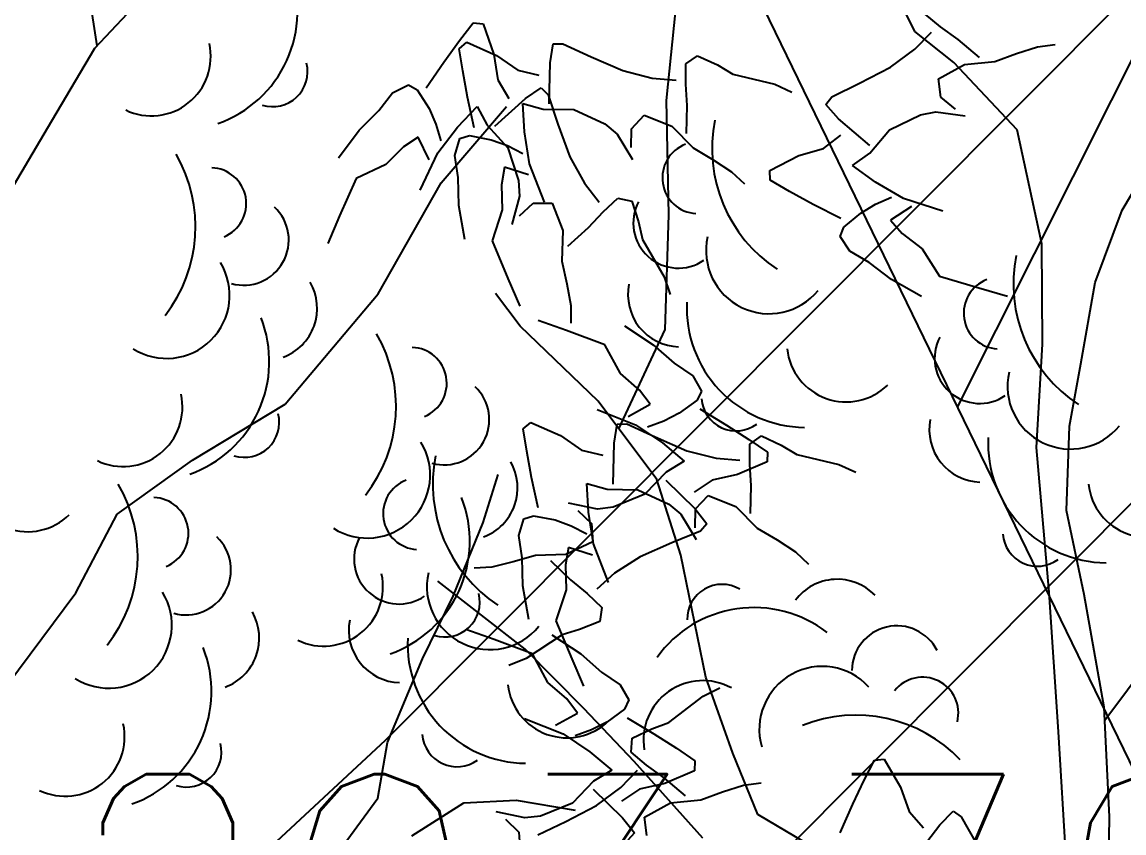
# Model space of a CAD drawing. Header units: millimetres. Extents: x 524954 to 526204, y 9523489 to 9524010.
# Drawn here: x 525967.866 to 525972.173, y 9523750.377 to 9523753.546 of the extents above; entities that cross this region are included whole.
import ezdxf
from ezdxf.enums import TextEntityAlignment as Align

# ---------------------------------------------------------------- set-up
doc = ezdxf.new("R2010")
doc.units = ezdxf.units.MM
doc.linetypes.add('ACAD_ISO12W100', pattern=[21, 12, -3, 0, -3, 0, -3])
for name, color, linetype in [('Arbre', 34, 'ACAD_ISO12W100'), ('Bati', 6, 'Continuous'), ('Bati_H', 1, 'Continuous'), ('Cloture', 7, 'Continuous'), ('PLUME_5', 6, 'Continuous'), ('PLUME_6', 2, 'Continuous'), ('TopoAlt', 3, 'Continuous'), ('TOPOJIS', 7, 'Continuous')]:
    doc.layers.add(name, color=color, linetype=linetype)
doc.styles.add('Simplex 1.0', font='Simplex.shx', dxfattribs={"width": 0.99, "height": 1})

# ---------------------------------------------------------------- blocks, each defined once
blk = doc.blocks.new('TCPOINT M')
at = {"layer": 'TopoAlt', "style": 'Simplex 1.0', "width": 0.99}
blk.add_attdef('ALT', (0.15, 0.15), '', height=1, dxfattribs=at)
blk = doc.blocks.new('v088')
at = {"linetype": 'Continuous'}
for p, q in [((0.3448, 10.1217), (0.2693, 10.6145)), ((-0.8352, 10.1996), (-0.9911, 10.5198)), ((-1.8059, 9.9306), (-1.7492, 10.4915)), ((0.3358, 10.1122), (0.6339, 10.4293)), ((-0.6834, 10.0784), (-0.8352, 10.1996)), ((0.1676, 9.8288), (0.3358, 10.1122)), ((-0.4354, 9.8162), (-0.6834, 10.0784)), ((-1.7966, 9.483), (-1.8059, 9.9306)), ((1.6901, 9.587), (1.945, 9.8846)), ((-0.0246, 9.5014), (0.1676, 9.8288)), ((-0.339, 9.3704), (-0.4354, 9.8162)), ((1.4442, 9.1527), (1.6901, 9.587)), ((-1.8121, 9.0349), (-1.7966, 9.483)), ((-0.1306, 9.2193), (-0.0246, 9.5014)), ((-0.337, 8.9787), (-0.339, 9.3704)), ((-0.1861, 8.901), (-0.1306, 9.2193)), ((-2.3783, 9.048), (-2.4742, 9.1766)), ((1.08, 8.7222), (1.4442, 9.1527)), ((-2.0737, 8.7558), (-2.3783, 9.048)), ((-1.992, 8.6473), (-1.8121, 9.0349)), ((-0.3597, 8.574), (-0.337, 8.9787)), ((-0.2308, 8.6575), (-0.1861, 8.901)), ((-1.8434, 8.4497), (-2.0737, 8.7558)), ((0.7177, 8.5032), (1.08, 8.7222)), ((-0.2426, 8.3277), (-0.2308, 8.6575)), ((-0.3105, 8.0091), (-0.3597, 8.574)), ((0.4236, 8.2918), (0.7177, 8.5032)), ((-1.7501, 8.1531), (-1.8434, 8.4497)), ((1.8546, 8.2596), (1.9129, 8.4473)), ((-0.1735, 7.9995), (-0.2426, 8.3277)), ((0.2621, 7.9837), (0.4236, 8.2918)), ((1.7363, 7.971), (1.8546, 8.2596)), ((-1.6531, 7.6763), (-1.7501, 8.1531)), ((-2.3581, 7.786), (-2.6995, 8.0525)), ((-0.2742, 7.4626), (-0.3105, 8.0091)), ((-0.0959, 7.5596), (-0.1735, 7.9995)), ((-0.0934, 7.5087), (0.2621, 7.9837)), ((1.617, 7.726), (1.7363, 7.971)), ((-2.1294, 7.5544), (-2.3581, 7.786)), ((1.4808, 7.3998), (1.617, 7.726)), ((-1.5474, 7.38), (-1.6531, 7.6763)), ((-1.9323, 7.3471), (-2.1294, 7.5544)), ((-0.0745, 7.1309), (-0.0959, 7.5596)), ((-0.2365, 6.8477), (-0.2742, 7.4626)), ((-1.4491, 7.1395), (-1.5474, 7.38)), ((1.4418, 7.1813), (1.4808, 7.3998)), ((-1.6648, 7.048), (-1.9323, 7.3471)), ((1.3209, 7.0171), (1.4418, 7.1813)), ((1.5755, 7.0348), (1.778, 7.1634)), ((1.778, 7.1634), (1.983, 7.1739)), ((1.983, 7.1739), (2.2139, 7.1352)), ((-1.2665, 7.0314), (-1.4491, 7.1395)), ((-0.0837, 6.6768), (-0.0745, 7.1309))]:
    blk.add_line(p, q, dxfattribs=at)
at = {"color": 3, "linetype": 'Continuous'}
for p, q in [((-0.7348, 10.218), (-0.7957, 10.2682)), ((-0.6662, 10.1688), (-0.7348, 10.218)), ((1.7617, 10.1424), (1.8156, 10.2117)), ((1.8156, 10.2117), (1.8541, 10.2078)), ((-0.8359, 10.1311), (-0.7709, 10.1978)), ((-0.5833, 10.0982), (-0.6662, 10.1688)), ((1.8541, 10.2078), (1.8964, 10.0886)), ((-2.6162, 10.1323), (-2.587, 10.1577)), ((-2.6028, 10.0456), (-2.6162, 10.1323)), ((-2.587, 10.1577), (-2.4712, 10.1066)), ((-2.2608, 10.0773), (-2.2494, 10.1511)), ((-2.2494, 10.1511), (-2.2113, 10.1522)), ((-2.2113, 10.1522), (-2.101, 10.101)), ((-0.9313, 10.0604), (-0.8359, 10.1311)), ((-0.4378, 10.1134), (-0.3559, 10.1397)), ((-0.3559, 10.1397), (-0.2873, 10.1487)), ((1.7002, 10.0578), (1.7617, 10.1424)), ((-2.4712, 10.1066), (-2.3879, 10.0492)), ((-2.101, 10.101), (-1.977, 10.0475)), ((-1.7301, 10.0737), (-1.6848, 10.1049)), ((-1.6848, 10.1049), (-1.6075, 10.069)), ((-0.6418, 10.0712), (-0.5231, 10.0829)), ((-0.5231, 10.0829), (-0.4378, 10.1134)), ((1.8964, 10.0886), (1.9118, 9.9886)), ((-2.5835, 9.9428), (-2.6028, 10.0456)), ((-2.3879, 10.0492), (-2.3057, 10.0298)), ((-2.2643, 9.9167), (-2.2608, 10.0773)), ((-1.977, 10.0475), (-1.8618, 10.0181)), ((-1.7305, 9.9947), (-1.7301, 10.0737)), ((-1.6075, 10.069), (-1.5466, 10.0327)), ((-1.0512, 9.9981), (-0.9313, 10.0604)), ((-0.7431, 10.0152), (-0.6418, 10.0712)), ((1.631, 9.9578), (1.7002, 10.0578)), ((-1.8618, 10.0181), (-1.7691, 10.0099)), ((-1.7254, 9.9105), (-1.7305, 9.9947)), ((-1.5466, 10.0327), (-1.3822, 9.9939)), ((-1.3822, 9.9939), (-1.316, 9.9632)), ((-1.1606, 9.945), (-1.0512, 9.9981)), ((-0.7336, 9.9427), (-0.7431, 10.0152)), ((1.5002, 9.9386), (1.5617, 9.9693)), ((1.5617, 9.9693), (1.5963, 9.9501)), ((1.5963, 9.9501), (1.6425, 9.877)), ((1.9118, 9.9886), (1.9541, 9.9155)), ((2.0195, 9.9155), (2.081, 9.9578)), ((2.081, 9.9578), (2.1079, 9.9309)), ((-2.5582, 9.8238), (-2.5835, 9.9428)), ((-2.3678, 9.9191), (-2.2883, 9.8969)), ((-2.3619, 9.8077), (-2.3678, 9.9191)), ((-1.7277, 9.8016), (-1.7254, 9.9105)), ((-1.1838, 9.9148), (-1.1606, 9.945)), ((-1.1339, 9.8592), (-1.1838, 9.9148)), ((-0.677, 9.8958), (-0.7336, 9.9427)), ((1.4463, 9.8693), (1.5002, 9.9386)), ((1.9002, 9.8078), (2.0195, 9.9155)), ((2.1079, 9.9309), (2.1464, 9.8155)), ((-2.2883, 9.8969), (-2.1685, 9.895)), ((-2.1685, 9.895), (-2.0471, 9.8386)), ((-1.9432, 9.8199), (-1.893, 9.873)), ((-1.893, 9.873), (-1.7856, 9.8299)), ((-0.9342, 9.8156), (-0.8138, 9.874)), ((-0.8138, 9.874), (-0.7533, 9.8858)), ((-0.7533, 9.8858), (-0.6387, 9.8698)), ((1.3694, 9.7924), (1.4463, 9.8693)), ((1.6425, 9.877), (1.6694, 9.8155)), ((1.7541, 9.8039), (1.831, 9.8847)), ((1.831, 9.8847), (1.8695, 9.8116)), ((-2.0471, 9.8386), (-1.9997, 9.7992)), ((-1.7856, 9.8299), (-1.7015, 9.7452)), ((-1.0116, 9.755), (-1.1339, 9.8592)), ((-2.634, 9.7155), (-2.6142, 9.7814)), ((-2.6142, 9.7814), (-2.5764, 9.7933)), ((-2.5764, 9.7933), (-2.4916, 9.7768)), ((-2.3419, 9.6831), (-2.3619, 9.8077)), ((-1.9997, 9.7992), (-1.9397, 9.7002)), ((-1.9438, 9.7464), (-1.9432, 9.8199)), ((-1.1923, 9.7429), (-1.1254, 9.7944)), ((-1.0114, 9.724), (-0.9342, 9.8156)), ((1.2886, 9.6847), (1.3694, 9.7924)), ((1.6694, 9.8155), (1.6887, 9.7501)), ((1.6771, 9.7039), (1.7541, 9.8039)), ((1.8695, 9.8116), (1.9502, 9.7232)), ((2.1464, 9.8155), (2.1926, 9.6885)), ((-2.4916, 9.7768), (-2.4283, 9.7541)), ((-2.4283, 9.7541), (-2.3676, 9.7232)), ((-1.7015, 9.7452), (-1.624, 9.6985)), ((-1.2895, 9.7147), (-1.1923, 9.7429)), ((1.6002, 9.7655), (1.5425, 9.727)), ((1.6425, 9.677), (1.6002, 9.7655)), ((-2.6206, 9.6288), (-2.634, 9.7155)), ((-1.624, 9.6985), (-1.5519, 9.6516)), ((-1.4022, 9.6572), (-1.2895, 9.7147)), ((-1.0789, 9.6763), (-1.0114, 9.724)), ((1.5425, 9.727), (1.4733, 9.6578)), ((1.6079, 9.5578), (1.6771, 9.7039)), ((1.9502, 9.7232), (1.9925, 9.5962)), ((-2.4395, 9.6694), (-2.4511, 9.6011)), ((-2.3461, 9.6395), (-2.4395, 9.6694)), ((-2.2831, 9.5325), (-2.3419, 9.6831)), ((-1.5519, 9.6516), (-1.5015, 9.6041)), ((-1.401, 9.6186), (-1.4022, 9.6572)), ((-0.9888, 9.6106), (-1.0789, 9.6763)), ((1.4733, 9.6578), (1.3579, 9.6039)), ((2.1926, 9.6885), (2.2503, 9.5847)), ((-2.6175, 9.52), (-2.6206, 9.6288)), ((-1.3254, 9.5742), (-1.401, 9.6186)), ((-0.8796, 9.5473), (-0.9888, 9.6106)), ((-2.4511, 9.6011), (-2.4483, 9.5032)), ((-1.2335, 9.5242), (-1.3254, 9.5742)), ((1.3579, 9.6039), (1.2925, 9.4577)), ((1.9925, 9.5962), (1.9964, 9.5347)), ((2.2503, 9.5847), (2.308, 9.5116)), ((-2.5946, 9.3874), (-2.6175, 9.52)), ((-1.1253, 9.4685), (-1.2335, 9.5242)), ((-1.0467, 9.4905), (-0.9892, 9.5252)), ((-0.9892, 9.5252), (-0.9269, 9.5527)), ((-0.7257, 9.4976), (-0.8796, 9.5473)), ((1.9964, 9.5347), (1.9656, 9.4231)), ((2.3233, 9.4731), (2.381, 9.527)), ((2.381, 9.527), (2.4349, 9.5154)), ((-2.4483, 9.5032), (-2.4883, 9.3823)), ((-1.1132, 9.4352), (-1.0467, 9.4905)), ((-0.8484, 9.5165), (-0.9306, 9.463)), ((1.9964, 9.4577), (2.0502, 9.5077)), ((2.0502, 9.5077), (2.1233, 9.5077)), ((2.1233, 9.5077), (2.1656, 9.4)), ((2.4349, 9.5154), (2.4618, 9.4347)), ((-1.1278, 9.3984), (-1.1132, 9.4352)), ((-0.9306, 9.463), (-0.885, 9.4108)), ((1.2925, 9.4577), (1.2463, 9.35)), ((2.2657, 9.4116), (2.3233, 9.4731)), ((2.4618, 9.4347), (2.4772, 9.3654)), ((-1.0892, 9.3413), (-1.1278, 9.3984)), ((-0.885, 9.4108), (-0.8073, 9.3511)), ((2.1656, 9.4), (2.1618, 9.2808)), ((2.1849, 9.3385), (2.2657, 9.4116)), ((-2.4883, 9.3823), (-2.4269, 9.2344)), ((-0.8073, 9.3511), (-0.7389, 9.2437)), ((2.4772, 9.3654), (2.5618, 9.2193)), ((-1.0136, 9.2969), (-1.0892, 9.3413)), ((-0.9273, 9.2307), (-1.0136, 9.2969)), ((2.1618, 9.2808), (2.181, 9.1923)), ((-2.4269, 9.2344), (-2.3802, 9.1269)), ((-0.81, 9.1646), (-0.9273, 9.2307)), ((-0.7389, 9.2437), (-0.5855, 9.1979)), ((2.5618, 9.2193), (2.5849, 9.15)), ((-0.5855, 9.1979), (-0.4727, 9.1661)), ((2.181, 9.1923), (2.1964, 9.1077)), ((2.1964, 9.1077), (2.1964, 9.0385)), ((2.1801, 9.009), (2.0697, 9.0483)), ((2.3301, 8.953), (2.1801, 9.009)), ((2.4064, 9.0272), (2.519, 8.9533)), ((2.3912, 8.8412), (2.3301, 8.953)), ((2.519, 8.9533), (2.6006, 8.8814)), ((2.6006, 8.8814), (2.6731, 8.832)), ((2.4646, 8.7765), (2.3912, 8.8412)), ((2.6731, 8.832), (2.7077, 8.7725)), ((2.5067, 8.7213), (2.4646, 8.7765)), ((2.7077, 8.7725), (2.6907, 8.7368)), ((2.421, 8.6735), (2.5067, 8.7213)), ((2.6907, 8.7368), (2.6207, 8.6861)), ((2.7005, 8.7027), (2.8047, 8.6399)), ((-2.3661, 8.6466), (-2.3369, 8.6719)), ((-2.3369, 8.6719), (-2.2212, 8.6209)), ((-2.0108, 8.5916), (-1.9993, 8.6654)), ((-1.9993, 8.6654), (-1.9613, 8.6665)), ((-1.9613, 8.6665), (-1.8509, 8.6153)), ((2.2998, 8.7005), (2.4501, 8.6406)), ((2.6207, 8.6861), (2.5609, 8.6554)), ((-2.3527, 8.5599), (-2.3661, 8.6466)), ((-2.2212, 8.6209), (-2.1379, 8.5634)), ((-1.8509, 8.6153), (-1.7269, 8.5617)), ((-1.4801, 8.5879), (-1.4347, 8.6192)), ((-1.4347, 8.6192), (-1.3575, 8.5833)), ((2.4501, 8.6406), (2.5548, 8.5702)), ((2.5609, 8.6554), (2.4969, 8.632)), ((2.8047, 8.6399), (2.8931, 8.5838)), ((-2.0143, 8.4309), (-2.0108, 8.5916)), ((-1.4805, 8.509), (-1.4801, 8.5879)), ((-1.3575, 8.5833), (-1.2966, 8.547)), ((2.8931, 8.5838), (2.9656, 8.5345)), ((-2.3334, 8.4571), (-2.3527, 8.5599)), ((-2.1379, 8.5634), (-2.0557, 8.544)), ((-1.7269, 8.5617), (-1.6118, 8.5324)), ((-1.6118, 8.5324), (-1.519, 8.5242)), ((-1.2966, 8.547), (-1.1322, 8.5082)), ((2.5548, 8.5702), (2.6402, 8.4985)), ((2.9656, 8.5345), (2.9641, 8.4958)), ((-1.4754, 8.4248), (-1.4805, 8.509)), ((-1.1322, 8.5082), (-1.066, 8.4775)), ((2.6402, 8.4985), (2.5697, 8.4555)), ((2.9641, 8.4958), (2.8478, 8.4461)), ((-2.3082, 8.3381), (-2.3334, 8.4571)), ((2.5697, 8.4555), (2.4865, 8.3693)), ((2.8478, 8.4461), (2.749, 8.4244)), ((-2.1178, 8.4334), (-2.0382, 8.4112)), ((-2.1118, 8.322), (-2.1178, 8.4334)), ((-2.0382, 8.4112), (-1.9184, 8.4092)), ((-1.9184, 8.4092), (-1.7971, 8.3529)), ((-1.4776, 8.3159), (-1.4754, 8.4248)), ((2.5678, 8.4245), (2.6828, 8.3123)), ((2.749, 8.4244), (2.6787, 8.3776)), ((-1.6931, 8.3341), (-1.643, 8.3873)), ((-1.643, 8.3873), (-1.5356, 8.3441)), ((2.4865, 8.3693), (2.3625, 8.3191)), ((-2.0919, 8.1974), (-2.1118, 8.322)), ((-1.7971, 8.3529), (-1.7497, 8.3134)), ((-1.7497, 8.3134), (-1.6897, 8.2145)), ((-1.6937, 8.2606), (-1.6931, 8.3341)), ((-1.5356, 8.3441), (-1.4515, 8.2595)), ((2.3013, 8.3113), (2.188, 8.335)), ((2.3625, 8.3191), (2.3013, 8.3113)), ((-2.384, 8.2298), (-2.3641, 8.2956)), ((-2.3641, 8.2956), (-2.3264, 8.3076)), ((-2.3264, 8.3076), (-2.2415, 8.291)), ((-2.2415, 8.291), (-2.1783, 8.2684)), ((2.2245, 8.3065), (2.2778, 8.2559)), ((2.6828, 8.3123), (2.7289, 8.2536)), ((-2.3706, 8.1431), (-2.384, 8.2298)), ((-2.1783, 8.2684), (-2.1175, 8.2375)), ((-1.4515, 8.2595), (-1.374, 8.2128)), ((2.2778, 8.2559), (2.2824, 8.183)), ((2.7289, 8.2536), (2.7037, 8.225)), ((-2.0331, 8.0467), (-2.0919, 8.1974)), ((-1.374, 8.2128), (-1.3019, 8.1659)), ((2.7037, 8.225), (2.591, 8.1793)), ((-2.3674, 8.0343), (-2.3706, 8.1431)), ((-2.1895, 8.1837), (-2.2011, 8.1153)), ((-2.0961, 8.1537), (-2.1895, 8.1837)), ((-1.3019, 8.1659), (-1.2515, 8.1184)), ((2.2824, 8.183), (2.1776, 8.1339)), ((2.591, 8.1793), (2.4672, 8.1253)), ((-2.2011, 8.1153), (-2.1982, 8.0174)), ((1.9713, 8.1055), (1.8878, 8.0848)), ((2.0584, 8.1303), (1.9713, 8.1055)), ((2.1776, 8.1339), (2.0584, 8.1303)), ((2.1174, 8.1109), (2.1954, 8.0349)), ((2.4672, 8.1253), (2.3672, 8.0611)), ((1.8878, 8.0848), (1.8187, 8.0804)), ((2.3672, 8.0611), (2.2979, 7.9989)), ((-2.3445, 7.9016), (-2.3674, 8.0343)), ((-2.1982, 8.0174), (-2.2383, 7.8966)), ((2.1954, 8.0349), (2.2605, 7.9811)), ((2.2605, 7.9811), (2.3179, 7.927)), ((2.3179, 7.927), (2.3098, 7.8725)), ((-2.2383, 7.8966), (-2.1768, 7.7487)), ((1.8965, 7.8022), (1.7861, 7.8414)), ((2.2308, 7.8405), (2.1627, 7.8208)), ((2.3098, 7.8725), (2.2308, 7.8405)), ((2.0465, 7.7461), (1.8965, 7.8022)), ((2.1627, 7.8208), (2.0222, 7.7271)), ((2.1227, 7.8203), (2.2353, 7.7465)), ((-2.1768, 7.7487), (-2.1302, 7.6412)), ((2.0222, 7.7271), (1.9545, 7.6997)), ((2.1075, 7.6343), (2.0465, 7.7461)), ((2.2353, 7.7465), (2.3169, 7.6746)), ((2.3169, 7.6746), (2.3894, 7.6252)), ((-1.6632, 7.6026), (-1.5976, 7.6345)), ((2.1809, 7.5696), (2.1075, 7.6343)), ((2.3894, 7.6252), (2.424, 7.5657)), ((-1.7972, 7.4997), (-1.6632, 7.6026)), ((2.223, 7.5144), (2.1809, 7.5696)), ((2.424, 7.5657), (2.407, 7.5299)), ((-1.8638, 7.4754), (-1.7972, 7.4997)), ((2.1373, 7.4666), (2.223, 7.5144)), ((2.407, 7.5299), (2.337, 7.4793)), ((2.4169, 7.4959), (2.521, 7.4331)), ((-1.9404, 7.4382), (-1.8638, 7.4754)), ((2.0162, 7.4937), (2.1664, 7.4338)), ((2.337, 7.4793), (2.2772, 7.4485)), ((-1.9448, 7.3833), (-1.9404, 7.4382)), ((2.1664, 7.4338), (2.2711, 7.3633)), ((2.2772, 7.4485), (2.2132, 7.4252)), ((2.521, 7.4331), (2.6094, 7.377)), ((-1.8839, 7.3331), (-1.9448, 7.3833)), ((2.6094, 7.377), (2.6819, 7.3276)), ((-1.8154, 7.2839), (-1.8839, 7.3331)), ((-1.0336, 7.2746), (-0.9936, 7.3527)), ((-0.9936, 7.3527), (-0.9551, 7.3561)), ((-0.9551, 7.3561), (-0.8913, 7.2468)), ((2.2711, 7.3633), (2.3565, 7.2916)), ((2.6819, 7.3276), (2.6805, 7.289)), ((-1.985, 7.2461), (-1.9201, 7.3129)), ((-1.7325, 7.2133), (-1.8154, 7.2839)), ((2.3565, 7.2916), (2.286, 7.2486)), ((2.6805, 7.289), (2.5641, 7.2392)), ((-2.0805, 7.1754), (-1.985, 7.2461)), ((-1.587, 7.2285), (-1.5051, 7.2548)), ((-1.5051, 7.2548), (-1.4365, 7.2638)), ((-1.0783, 7.18), (-1.0336, 7.2746)), ((-0.8913, 7.2468), (-0.8575, 7.1514)), ((2.286, 7.2486), (2.2028, 7.1624)), ((2.5641, 7.2392), (2.4653, 7.2176)), ((-1.791, 7.1862), (-1.6722, 7.1979)), ((-1.6722, 7.1979), (-1.587, 7.2285)), ((2.2841, 7.2177), (2.3991, 7.1055)), ((2.4653, 7.2176), (2.395, 7.1707)), ((-2.2004, 7.1132), (-2.0805, 7.1754)), ((-1.8923, 7.1303), (-1.791, 7.1862)), ((-1.1277, 7.0688), (-1.0783, 7.18)), ((-0.8575, 7.1514), (-0.8023, 7.0875)), ((-0.7381, 7.0997), (-0.6855, 7.1528)), ((-0.6855, 7.1528), (-0.654, 7.1313)), ((2.2028, 7.1624), (2.0788, 7.1122)), ((-2.3098, 7.06), (-2.2004, 7.1132)), ((-1.8828, 7.0578), (-1.8923, 7.1303)), ((-0.654, 7.1313), (-0.5947, 7.0251)), ((2.0176, 7.1045), (1.9044, 7.1282)), ((2.0788, 7.1122), (2.0176, 7.1045)), ((-0.8351, 6.9716), (-0.7381, 7.0997)), ((1.9408, 7.0996), (1.9941, 7.049)), ((2.3991, 7.1055), (2.4452, 7.0467)), ((1.9941, 7.049), (1.9988, 6.9761)), ((2.4452, 7.0467), (2.4201, 7.0181))]:
    blk.add_line(p, q, dxfattribs=at)
for centre, major_axis, start_param, end_param in [((0.6623, 10.2582), (-0.3298, 0.3298), 2.69514, 4.302022), ((0.5573, 10.0804), (0.1641, 0.1641), 3.478918, 5.717341), ((1.0314, 10.0206), (0.0964, 0.0964), 3.62262, 5.745019), ((-1.0632, 9.7428), (0.3995, 0.3995), 2.158504, 3.344219), ((-1.6825, 9.6282), (-0.099, 0.099), -0.421529, 2.292047), ((0.1648, 9.4153), (0.3995, 0.3995), 4.836335, 6.022049), ((0.7881, 9.5054), (-0.099, 0.099), 2.746913, 5.46049), ((-1.7599, 9.4514), (-0.1246, 0.1246), 0.293965, 2.957824), ((0.9181, 9.3628), (0.1246, 0.1246), 3.651933, 6.315792), ((-1.4053, 9.3432), (0.1741, 0.1741), 2.133893, 4.816631), ((0.1148, 9.2139), (-0.3995, 0.3995), 0.587708, 1.773422), ((0.617, 9.1466), (-0.1741, 0.1741), 1.793126, 4.475865), ((-0.5045, 9.0993), (0.099, 0.099), 1.149268, 3.862844), ((-1.7527, 9.1724), (-0.1445, 0.1445), 0.590553, 2.325666), ((1.0008, 9.0963), (-0.1445, 0.1445), 2.713295, 4.448408), ((-1.2605, 9.1191), (0.3298, 0.3298), 2.307735, 3.914618), ((0.5518, 8.8878), (-0.3298, 0.3298), 2.69514, 4.302022), ((-0.5819, 8.9225), (0.1246, 0.1246), 1.864761, 4.52862), ((-1.1039, 8.9843), (0.1641, 0.1641), 2.463212, 4.701636), ((0.9486, 8.7133), (-0.3995, 0.3995), 3.265538, 4.451253), ((1.5719, 8.8034), (0.099, 0.099), 4.31771, 7.031286), ((-0.2273, 8.8143), (0.1741, 0.1741), 2.133893, 4.816631), ((1.7019, 8.6608), (0.1246, 0.1246), 3.651933, 6.315792), ((-1.5338, 8.7756), (0.0964, 0.0964), 2.435534, 4.557933), ((0.4467, 8.71), (-0.1641, 0.1641), 1.908121, 4.146545), ((-0.5746, 8.6435), (0.1445, 0.1445), 2.161349, 3.896462), ((0.9208, 8.6502), (0.0964, 0.0964), 3.62262, 5.745019), ((-0.0825, 8.5902), (0.3298, 0.3298), 2.307735, 3.914618), ((1.4008, 8.4446), (0.1741, 0.1741), 3.363922, 6.046661), ((-2.1547, 8.4302), (0.3995, 0.3995), 2.158504, 3.344219), ((1.7845, 8.3943), (-0.1445, 0.1445), 2.713295, 4.448408), ((-2.774, 8.3155), (-0.099, 0.099), -0.421529, 2.292047), ((0.0741, 8.4554), (0.1641, 0.1641), 2.463212, 4.701636), ((-0.0612, 8.1267), (-0.3995, 0.3995), 3.265538, 4.451253), ((0.5622, 8.2168), (0.099, 0.099), 4.31771, 7.031286), ((1.3355, 8.1858), (-0.3298, 0.3298), 2.69514, 4.302022), ((-0.3558, 8.2467), (0.0964, 0.0964), 2.435534, 4.557933), ((-2.8514, 8.1388), (-0.1246, 0.1246), 0.293965, 2.957824), ((0.6922, 8.0742), (-0.1246, 0.1246), 2.081137, 4.744996), ((-2.4968, 8.0306), (0.1741, 0.1741), 2.133893, 4.816631), ((-1.1385, 7.8551), (-0.1445, 0.1445), 4.692823, 6.427936), ((1.2305, 8.008), (0.1641, 0.1641), 3.478918, 5.717341), ((-1.5891, 7.9031), (0.0964, 0.0964), 0.254619, 2.377018), ((0.391, 7.858), (0.1741, 0.1741), 3.363922, 6.046661), ((1.7045, 7.9482), (-0.0964, 0.0964), 2.051824, 4.174223), ((-1.4642, 7.4823), (0.3298, 0.3298), 0.12682, 1.733702), ((-2.8441, 7.8598), (-0.1445, 0.1445), 0.590553, 2.325666), ((-0.9057, 7.7012), (0.1246, 0.1246), 5.967031, 8.63089), ((0.7748, 7.8077), (-0.1445, 0.1445), 2.713295, 4.448408), ((-2.352, 7.8064), (0.3298, 0.3298), 2.307735, 3.914618), ((0.3258, 7.5992), (0.3298, 0.3298), 4.265936, 5.872819), ((-1.1975, 7.4726), (-0.1741, 0.1741), 4.665366, 7.348105), ((-1.6643, 7.4312), (-0.1641, 0.1641), -1.288499, 0.949924), ((-0.8052, 7.5365), (-0.099, 0.099), 3.680741, 6.394318), ((-2.1954, 7.6717), (0.1641, 0.1641), 2.463212, 4.701636), ((-1.0661, 6.9632), (-0.3995, 0.3995), 4.689978, 5.875693), ((-2.6253, 7.463), (0.0964, 0.0964), 2.435534, 4.557933), ((0.2207, 7.4214), (0.1641, 0.1641), 3.478918, 5.717341), ((0.6948, 7.3616), (-0.0964, 0.0964), 2.051824, 4.174223)]:
    blk.add_ellipse(centre, major_axis=major_axis, ratio=1, start_param=start_param, end_param=end_param, dxfattribs=at)

msp = doc.modelspace()

# ---------------------------------------------------------------- hatches: boundary and pattern name
at = {"layer": 'Bati_H'}
h = msp.add_hatch(dxfattribs=at)
h.set_pattern_fill('_U', color=256, scale=2, angle=63.3432, style=0, pattern_type=0)
h.set_pattern_definition([(63.343203168, (0, 0), (-1.7874198754, 0.8972904708), [])])
h.paths.add_polyline_path([(525979.4658, 9523748.9826), (525988.4253, 9523751.9532), (525998.6023, 9523755.1066), (525996.3972, 9523761.7239), (525997.0725, 9523763.0624), (525995.5225, 9523767.5413), (525992.9048, 9523767.4422), (525991.3588, 9523772.2794), (525990.7607, 9523772.0883), (525976.0001, 9523767.8461), (525974.7645, 9523765.3076), (525973.3674, 9523766.0729), (525969.988, 9523759.8612), (525971.385, 9523759.0959), (525970.0494, 9523755.0712), (525972.7284, 9523749.5566), (525979.0516, 9523751.6341), (525978.6327, 9523751.4952)])

# ---------------------------------------------------------------- linework, layer by layer
at = {"layer": 'Bati', "flags": 128}
msp.add_lwpolyline([(525979.4658, 9523748.9826), (525988.4253, 9523751.9532), (525998.6023, 9523755.1066), (525996.3972, 9523761.7239), (525997.0725, 9523763.0624), (525995.5225, 9523767.5413), (525992.9048, 9523767.4422), (525991.3588, 9523772.2794), (525990.7607, 9523772.0883), (525976.0001, 9523767.8461), (525974.7645, 9523765.3076), (525973.3674, 9523766.0729), (525969.988, 9523759.8612), (525971.385, 9523759.0959), (525970.0494, 9523755.0712), (525972.7284, 9523749.5566), (525979.0516, 9523751.6341), (525978.6327, 9523751.4952)], close=True, dxfattribs=at)
at = {"layer": 'Cloture', "flags": 128}
msp.add_lwpolyline([(525970.0494, 9523755.0712), (525972.7284, 9523749.5566)], dxfattribs=at)
at = {"layer": 'PLUME_5'}
msp.add_lwpolyline([(526016.266, 9523800.7909), (526010.2929, 9523793.3362), (526003.821, 9523785.8452), (526003.8574, 9523785.3466), (525997.3856, 9523777.8555), (525990.8774, 9523770.8632), (525984.3691, 9523763.8708), (525983.8704, 9523763.8344), (525977.3622, 9523756.8421), (525970.3553, 9523749.8133), (525963.312, 9523743.2833), (525962.8133, 9523743.2469), (525955.77, 9523736.7168), (525948.228, 9523730.1503)], dxfattribs=at)
at = {"layer": 'PLUME_6'}
msp.add_lwpolyline([(526015.1959, 9523801.7154), (526008.724, 9523794.2244), (526002.7509, 9523786.7698), (526002.7509, 9523786.7698), (525996.279, 9523779.2788), (525989.8072, 9523771.7877), (525983.299, 9523764.7954), (525982.8003, 9523764.759), (525976.2921, 9523757.7666), (525969.2852, 9523750.7379), (525962.2419, 9523744.2078), (525961.7432, 9523744.1714), (525954.6999, 9523737.6414), (525947.1215, 9523731.5736)], dxfattribs=at)

# ---------------------------------------------------------------- block references
at = {"layer": 'Arbre'}
for p in [(525967.814, 9523743.331), (525972.191, 9523743.309)]:
    msp.add_blockref('v088', p, dxfattribs=at)
at = {"layer": 'TOPOJIS'}
ref = msp.add_blockref('TCPOINT M', (525972.7284, 9523749.5566, 293.76), dxfattribs=at)
ref.add_attrib('ALT', '293.76', dxfattribs={"layer": 'TopoAlt', "height": 1, "style": 'Simplex 1.0', "width": 0.99}).set_placement((525972.6784, 9523749.6066, 293.76), align=Align.RIGHT)

doc.saveas('drawing.dxf')
